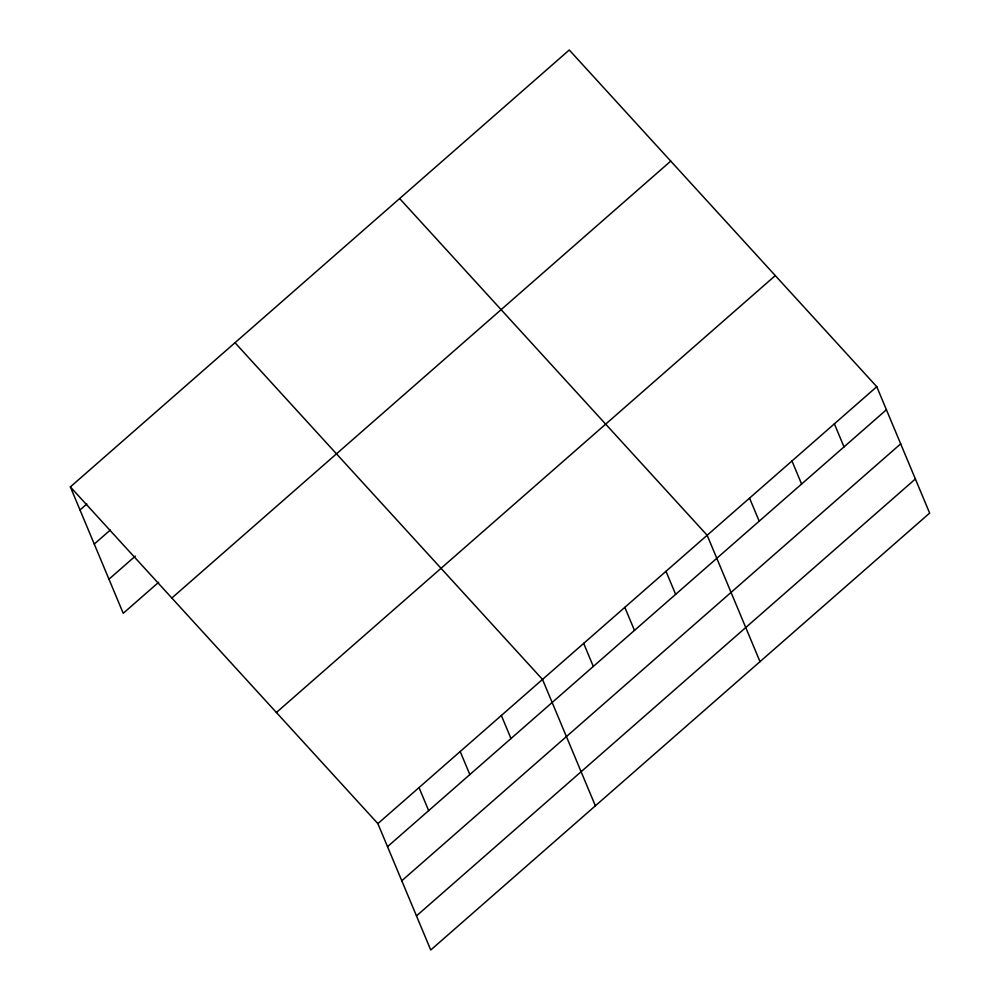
<?xml version="1.0" encoding="UTF-8"?>
<svg xmlns="http://www.w3.org/2000/svg" width="1000" height="1000" viewBox="0 0 1000 1000"><rect width="100%" height="100%" fill="white"/><g stroke="black" fill="none" stroke-linecap="round" stroke-linejoin="round"><path stroke-width="1.5" d="M70.362 486.912L569.263 50L876.775 386.7L929.638 513.088L430.737 950L377.875 823.612L70.362 486.912L123.225 613.3L158.675 582.263M80 509.963L86.862 503.963M94.262 544.062L110.275 530.05M108.963 579.2L135.262 556.163M171.838 598.025L670.738 161.112M276.388 712.5L775.3 275.587M377.875 823.612L876.775 386.7M387.512 846.675L886.413 409.762M401.775 880.763L900.688 443.85M416.475 915.9L915.375 478.988M399.637 198.55L707.15 535.25L760.013 661.637M235 342.725L542.513 679.438L595.375 805.825M834.362 423.837L844.013 446.9M791.963 460.975L801.6 484.038M749.55 498.113L759.2 521.175M665.987 571.3L675.638 594.35M624.825 607.35L634.475 630.4M583.675 643.388L593.312 666.438M501.35 715.475L510.988 738.538M460.188 751.525L469.837 774.575M419.025 787.575L428.675 810.625"/></g></svg>
